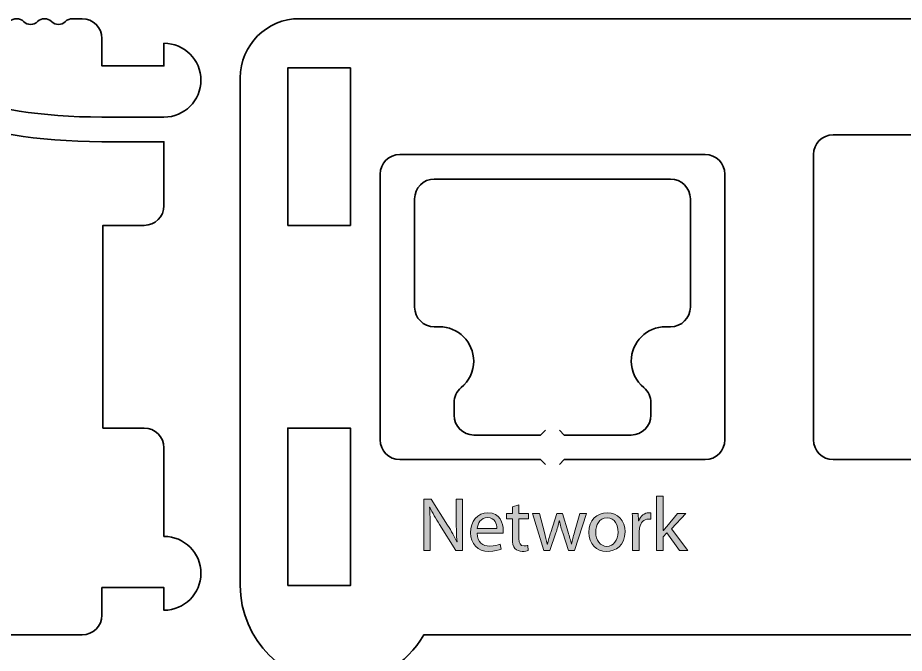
# Model space of a CAD drawing. Header units: inches. Extents: x 51 to 229, y 44 to 173.
# Drawn here: x 139.58 to 184.59, y 140.53 to 172.82 of the extents above; entities that cross this region are included whole.
import ezdxf

# ---------------------------------------------------------------- set-up
doc = ezdxf.new("R2010")
doc.units = ezdxf.units.IN
doc.header["$MEASUREMENT"] = 0
doc.layers.add('Artwork', color=7, linetype='Continuous')

# ---------------------------------------------------------------- blocks, each defined once
blk = doc.blocks.new('block 5')
at = {"layer": 'Artwork', "true_color": 0xed1c24}
h = blk.add_hatch(color=240, dxfattribs=at)
h.dxf.hatch_style = 2
edge = h.paths.add_edge_path()
edge.add_spline(control_points=[(160.202, 145.746), (160.202, 145.746), (160.202, 148.362), (160.202, 148.362), (160.202, 148.362), (160.57, 148.362), (160.57, 148.362), (160.57, 148.362), (161.409, 147.039), (161.409, 147.039), (161.603, 146.732), (161.754, 146.457), (161.878, 146.188), (161.878, 146.188), (161.886, 146.193), (161.886, 146.193), (161.855, 146.542), (161.847, 146.86), (161.847, 147.267), (161.847, 147.267), (161.847, 148.362), (161.847, 148.362), (161.847, 148.362), (162.166, 148.362), (162.166, 148.362), (162.166, 148.362), (162.166, 145.746), (162.166, 145.746), (162.166, 145.746), (161.824, 145.746), (161.824, 145.746), (161.824, 145.746), (160.993, 147.074), (160.993, 147.074), (160.811, 147.365), (160.637, 147.663), (160.505, 147.947), (160.505, 147.947), (160.493, 147.943), (160.493, 147.943), (160.512, 147.613), (160.52, 147.299), (160.52, 146.864), (160.52, 146.864), (160.52, 145.746), (160.52, 145.746), (160.52, 145.746), (160.202, 145.746), (160.202, 145.746)], knot_values=[0, 0, 0, 0, 1, 1, 1, 2, 2, 2, 3, 3, 3, 4, 4, 4, 5, 5, 5, 6, 6, 6, 7, 7, 7, 8, 8, 8, 9, 9, 9, 10, 10, 10, 11, 11, 11, 12, 12, 12, 13, 13, 13, 14, 14, 14, 15, 15, 15, 16, 16, 16, 16], degree=3, periodic=1)
h = blk.add_hatch(color=240, dxfattribs=at)
h.dxf.hatch_style = 2
edge = h.paths.add_edge_path()
edge.add_spline(control_points=[(172.359, 146.763), (172.359, 146.763), (172.366, 146.763), (172.366, 146.763), (172.413, 146.829), (172.479, 146.911), (172.533, 146.976), (172.533, 146.976), (173.084, 147.624), (173.084, 147.624), (173.084, 147.624), (173.496, 147.624), (173.496, 147.624), (173.496, 147.624), (172.77, 146.852), (172.77, 146.852), (172.77, 146.852), (173.597, 145.746), (173.597, 145.746), (173.597, 145.746), (173.182, 145.746), (173.182, 145.746), (173.182, 145.746), (172.533, 146.647), (172.533, 146.647), (172.533, 146.647), (172.359, 146.452), (172.359, 146.452), (172.359, 146.452), (172.359, 145.746), (172.359, 145.746), (172.359, 145.746), (172.021, 145.746), (172.021, 145.746), (172.021, 145.746), (172.021, 148.502), (172.021, 148.502), (172.021, 148.502), (172.359, 148.502), (172.359, 148.502), (172.359, 148.502), (172.359, 146.763), (172.359, 146.763)], knot_values=[0, 0, 0, 0, 1, 1, 1, 2, 2, 2, 3, 3, 3, 4, 4, 4, 5, 5, 5, 6, 6, 6, 7, 7, 7, 8, 8, 8, 9, 9, 9, 10, 10, 10, 11, 11, 11, 12, 12, 12, 13, 13, 13, 14, 14, 14, 14], degree=3, periodic=1)
h = blk.add_hatch(color=240, dxfattribs=at)
h.dxf.hatch_style = 2
edge = h.paths.add_edge_path()
edge.add_spline(control_points=[(162.903, 146.623), (162.911, 146.162), (163.206, 145.971), (163.548, 145.971), (163.792, 145.971), (163.94, 146.014), (164.068, 146.068), (164.068, 146.068), (164.126, 145.824), (164.126, 145.824), (164.006, 145.77), (163.8, 145.703), (163.501, 145.703), (162.923, 145.703), (162.578, 146.088), (162.578, 146.654), (162.578, 147.221), (162.911, 147.667), (163.458, 147.667), (164.072, 147.667), (164.235, 147.128), (164.235, 146.782), (164.235, 146.712), (164.227, 146.658), (164.223, 146.623), (164.223, 146.623), (162.903, 146.623), (162.903, 146.623)], knot_values=[0, 0, 0, 0, 1, 1, 1, 2, 2, 2, 3, 3, 3, 4, 4, 4, 5, 5, 5, 6, 6, 6, 7, 7, 7, 8, 8, 8, 9, 9, 9, 9], degree=3, periodic=1)
edge = h.paths.add_edge_path()
edge.add_spline(control_points=[(163.905, 146.868), (163.909, 147.085), (163.816, 147.423), (163.432, 147.423), (163.086, 147.423), (162.935, 147.105), (162.908, 146.868), (162.908, 146.868), (163.905, 146.868), (163.905, 146.868)], knot_values=[0, 0, 0, 0, 1, 1, 1, 2, 2, 2, 3, 3, 3, 3], degree=3, periodic=1)
h = blk.add_hatch(color=240, dxfattribs=at)
h.dxf.hatch_style = 2
edge = h.paths.add_edge_path()
edge.add_spline(control_points=[(165.03, 148.075), (165.03, 148.075), (165.03, 147.624), (165.03, 147.624), (165.03, 147.624), (165.519, 147.624), (165.519, 147.624), (165.519, 147.624), (165.519, 147.365), (165.519, 147.365), (165.519, 147.365), (165.03, 147.365), (165.03, 147.365), (165.03, 147.365), (165.03, 146.352), (165.03, 146.352), (165.03, 146.119), (165.096, 145.987), (165.286, 145.987), (165.379, 145.987), (165.433, 145.995), (165.484, 146.01), (165.484, 146.01), (165.5, 145.754), (165.5, 145.754), (165.433, 145.727), (165.329, 145.703), (165.197, 145.703), (165.038, 145.703), (164.909, 145.758), (164.828, 145.851), (164.731, 145.952), (164.696, 146.119), (164.696, 146.34), (164.696, 146.34), (164.696, 147.365), (164.696, 147.365), (164.696, 147.365), (164.405, 147.365), (164.405, 147.365), (164.405, 147.365), (164.405, 147.624), (164.405, 147.624), (164.405, 147.624), (164.696, 147.624), (164.696, 147.624), (164.696, 147.624), (164.696, 147.97), (164.696, 147.97), (164.696, 147.97), (165.03, 148.075), (165.03, 148.075)], knot_values=[0, 0, 0, 0, 1, 1, 1, 2, 2, 2, 3, 3, 3, 4, 4, 4, 5, 5, 5, 6, 6, 6, 7, 7, 7, 8, 8, 8, 9, 9, 9, 10, 10, 10, 11, 11, 11, 12, 12, 12, 13, 13, 13, 14, 14, 14, 15, 15, 15, 16, 16, 16, 17, 17, 17, 17], degree=3, periodic=1)
h = blk.add_hatch(color=240, dxfattribs=at)
h.dxf.hatch_style = 2
edge = h.paths.add_edge_path()
edge.add_spline(control_points=[(170.416, 146.701), (170.416, 146.006), (169.935, 145.703), (169.48, 145.703), (168.972, 145.703), (168.58, 146.076), (168.58, 146.67), (168.58, 147.299), (168.991, 147.667), (169.511, 147.667), (170.051, 147.667), (170.416, 147.275), (170.416, 146.701)], knot_values=[0, 0, 0, 0, 1, 1, 1, 2, 2, 2, 3, 3, 3, 4, 4, 4, 4], degree=3, periodic=1)
edge = h.paths.add_edge_path()
edge.add_spline(control_points=[(168.925, 146.681), (168.925, 146.27), (169.162, 145.96), (169.496, 145.96), (169.822, 145.96), (170.066, 146.266), (170.066, 146.689), (170.066, 147.008), (169.907, 147.411), (169.504, 147.411), (169.1, 147.411), (168.925, 147.039), (168.925, 146.681)], knot_values=[0, 0, 0, 0, 1, 1, 1, 2, 2, 2, 3, 3, 3, 4, 4, 4, 4], degree=3, periodic=1)
h = blk.add_hatch(color=240, dxfattribs=at)
h.dxf.hatch_style = 2
edge = h.paths.add_edge_path()
edge.add_spline(control_points=[(170.801, 147.039), (170.801, 147.26), (170.797, 147.45), (170.785, 147.624), (170.785, 147.624), (171.084, 147.624), (171.084, 147.624), (171.084, 147.624), (171.096, 147.256), (171.096, 147.256), (171.096, 147.256), (171.111, 147.256), (171.111, 147.256), (171.196, 147.508), (171.402, 147.667), (171.631, 147.667), (171.67, 147.667), (171.697, 147.663), (171.728, 147.655), (171.728, 147.655), (171.728, 147.334), (171.728, 147.334), (171.693, 147.341), (171.658, 147.345), (171.612, 147.345), (171.371, 147.345), (171.201, 147.163), (171.154, 146.906), (171.146, 146.86), (171.139, 146.806), (171.139, 146.747), (171.139, 146.747), (171.139, 145.746), (171.139, 145.746), (171.139, 145.746), (170.801, 145.746), (170.801, 145.746), (170.801, 145.746), (170.801, 147.039), (170.801, 147.039)], knot_values=[0, 0, 0, 0, 1, 1, 1, 2, 2, 2, 3, 3, 3, 4, 4, 4, 5, 5, 5, 6, 6, 6, 7, 7, 7, 8, 8, 8, 9, 9, 9, 10, 10, 10, 11, 11, 11, 12, 12, 12, 13, 13, 13, 13], degree=3, periodic=1)
h = blk.add_hatch(color=240, dxfattribs=at)
h.dxf.hatch_style = 2
edge = h.paths.add_edge_path()
edge.add_spline(control_points=[(166.075, 147.624), (166.075, 147.624), (166.323, 146.67), (166.323, 146.67), (166.377, 146.46), (166.428, 146.266), (166.463, 146.072), (166.463, 146.072), (166.474, 146.072), (166.474, 146.072), (166.517, 146.262), (166.579, 146.464), (166.641, 146.67), (166.641, 146.67), (166.948, 147.624), (166.948, 147.624), (166.948, 147.624), (167.235, 147.624), (167.235, 147.624), (167.235, 147.624), (167.526, 146.685), (167.526, 146.685), (167.596, 146.46), (167.65, 146.262), (167.693, 146.072), (167.693, 146.072), (167.704, 146.072), (167.704, 146.072), (167.735, 146.262), (167.786, 146.46), (167.848, 146.681), (167.848, 146.681), (168.116, 147.624), (168.116, 147.624), (168.116, 147.624), (168.454, 147.624), (168.454, 147.624), (168.454, 147.624), (167.848, 145.746), (167.848, 145.746), (167.848, 145.746), (167.538, 145.746), (167.538, 145.746), (167.538, 145.746), (167.25, 146.643), (167.25, 146.643), (167.185, 146.852), (167.13, 147.039), (167.084, 147.26), (167.084, 147.26), (167.076, 147.26), (167.076, 147.26), (167.029, 147.035), (166.971, 146.841), (166.905, 146.639), (166.905, 146.639), (166.602, 145.746), (166.602, 145.746), (166.602, 145.746), (166.292, 145.746), (166.292, 145.746), (166.292, 145.746), (165.725, 147.624), (165.725, 147.624), (165.725, 147.624), (166.075, 147.624), (166.075, 147.624)], knot_values=[0, 0, 0, 0, 1, 1, 1, 2, 2, 2, 3, 3, 3, 4, 4, 4, 5, 5, 5, 6, 6, 6, 7, 7, 7, 8, 8, 8, 9, 9, 9, 10, 10, 10, 11, 11, 11, 12, 12, 12, 13, 13, 13, 14, 14, 14, 15, 15, 15, 16, 16, 16, 17, 17, 17, 18, 18, 18, 19, 19, 19, 20, 20, 20, 21, 21, 21, 22, 22, 22, 22], degree=3, periodic=1)
at = {"layer": 'Artwork', "lineweight": 0}
for points, knots in [([(160.202, 145.746), (160.202, 145.746), (160.202, 148.362), (160.202, 148.362), (160.202, 148.362), (160.57, 148.362), (160.57, 148.362), (160.57, 148.362), (161.409, 147.039), (161.409, 147.039), (161.603, 146.732), (161.754, 146.457), (161.878, 146.188), (161.878, 146.188), (161.886, 146.193), (161.886, 146.193), (161.855, 146.542), (161.847, 146.86), (161.847, 147.267), (161.847, 147.267), (161.847, 148.362), (161.847, 148.362), (161.847, 148.362), (162.166, 148.362), (162.166, 148.362), (162.166, 148.362), (162.166, 145.746), (162.166, 145.746), (162.166, 145.746), (161.824, 145.746), (161.824, 145.746), (161.824, 145.746), (160.993, 147.074), (160.993, 147.074), (160.811, 147.365), (160.637, 147.663), (160.505, 147.947), (160.505, 147.947), (160.493, 147.943), (160.493, 147.943), (160.512, 147.613), (160.52, 147.299), (160.52, 146.864), (160.52, 146.864), (160.52, 145.746), (160.52, 145.746), (160.52, 145.746), (160.202, 145.746), (160.202, 145.746)], [0, 0, 0, 0, 1, 1, 1, 2, 2, 2, 3, 3, 3, 4, 4, 4, 5, 5, 5, 6, 6, 6, 7, 7, 7, 8, 8, 8, 9, 9, 9, 10, 10, 10, 11, 11, 11, 12, 12, 12, 13, 13, 13, 14, 14, 14, 15, 15, 15, 16, 16, 16, 16]), ([(172.359, 146.763), (172.359, 146.763), (172.366, 146.763), (172.366, 146.763), (172.413, 146.829), (172.479, 146.911), (172.533, 146.976), (172.533, 146.976), (173.084, 147.624), (173.084, 147.624), (173.084, 147.624), (173.496, 147.624), (173.496, 147.624), (173.496, 147.624), (172.77, 146.852), (172.77, 146.852), (172.77, 146.852), (173.597, 145.746), (173.597, 145.746), (173.597, 145.746), (173.182, 145.746), (173.182, 145.746), (173.182, 145.746), (172.533, 146.647), (172.533, 146.647), (172.533, 146.647), (172.359, 146.452), (172.359, 146.452), (172.359, 146.452), (172.359, 145.746), (172.359, 145.746), (172.359, 145.746), (172.021, 145.746), (172.021, 145.746), (172.021, 145.746), (172.021, 148.502), (172.021, 148.502), (172.021, 148.502), (172.359, 148.502), (172.359, 148.502), (172.359, 148.502), (172.359, 146.763), (172.359, 146.763)], [0, 0, 0, 0, 1, 1, 1, 2, 2, 2, 3, 3, 3, 4, 4, 4, 5, 5, 5, 6, 6, 6, 7, 7, 7, 8, 8, 8, 9, 9, 9, 10, 10, 10, 11, 11, 11, 12, 12, 12, 13, 13, 13, 14, 14, 14, 14]), ([(162.903, 146.623), (162.911, 146.162), (163.206, 145.971), (163.548, 145.971), (163.792, 145.971), (163.94, 146.014), (164.068, 146.068), (164.068, 146.068), (164.126, 145.824), (164.126, 145.824), (164.006, 145.77), (163.8, 145.703), (163.501, 145.703), (162.923, 145.703), (162.578, 146.088), (162.578, 146.654), (162.578, 147.221), (162.911, 147.667), (163.458, 147.667), (164.072, 147.667), (164.235, 147.128), (164.235, 146.782), (164.235, 146.712), (164.227, 146.658), (164.223, 146.623), (164.223, 146.623), (162.903, 146.623), (162.903, 146.623)], [0, 0, 0, 0, 1, 1, 1, 2, 2, 2, 3, 3, 3, 4, 4, 4, 5, 5, 5, 6, 6, 6, 7, 7, 7, 8, 8, 8, 9, 9, 9, 9]), ([(165.03, 148.075), (165.03, 148.075), (165.03, 147.624), (165.03, 147.624), (165.03, 147.624), (165.519, 147.624), (165.519, 147.624), (165.519, 147.624), (165.519, 147.365), (165.519, 147.365), (165.519, 147.365), (165.03, 147.365), (165.03, 147.365), (165.03, 147.365), (165.03, 146.352), (165.03, 146.352), (165.03, 146.119), (165.096, 145.987), (165.286, 145.987), (165.379, 145.987), (165.433, 145.995), (165.484, 146.01), (165.484, 146.01), (165.5, 145.754), (165.5, 145.754), (165.433, 145.727), (165.329, 145.703), (165.197, 145.703), (165.038, 145.703), (164.909, 145.758), (164.828, 145.851), (164.731, 145.952), (164.696, 146.119), (164.696, 146.34), (164.696, 146.34), (164.696, 147.365), (164.696, 147.365), (164.696, 147.365), (164.405, 147.365), (164.405, 147.365), (164.405, 147.365), (164.405, 147.624), (164.405, 147.624), (164.405, 147.624), (164.696, 147.624), (164.696, 147.624), (164.696, 147.624), (164.696, 147.97), (164.696, 147.97), (164.696, 147.97), (165.03, 148.075), (165.03, 148.075)], [0, 0, 0, 0, 1, 1, 1, 2, 2, 2, 3, 3, 3, 4, 4, 4, 5, 5, 5, 6, 6, 6, 7, 7, 7, 8, 8, 8, 9, 9, 9, 10, 10, 10, 11, 11, 11, 12, 12, 12, 13, 13, 13, 14, 14, 14, 15, 15, 15, 16, 16, 16, 17, 17, 17, 17]), ([(170.416, 146.701), (170.416, 146.006), (169.935, 145.703), (169.48, 145.703), (168.972, 145.703), (168.58, 146.076), (168.58, 146.67), (168.58, 147.299), (168.991, 147.667), (169.511, 147.667), (170.051, 147.667), (170.416, 147.275), (170.416, 146.701)], [0, 0, 0, 0, 1, 1, 1, 2, 2, 2, 3, 3, 3, 4, 4, 4, 4]), ([(170.801, 147.039), (170.801, 147.26), (170.797, 147.45), (170.785, 147.624), (170.785, 147.624), (171.084, 147.624), (171.084, 147.624), (171.084, 147.624), (171.096, 147.256), (171.096, 147.256), (171.096, 147.256), (171.111, 147.256), (171.111, 147.256), (171.196, 147.508), (171.402, 147.667), (171.631, 147.667), (171.67, 147.667), (171.697, 147.663), (171.728, 147.655), (171.728, 147.655), (171.728, 147.334), (171.728, 147.334), (171.693, 147.341), (171.658, 147.345), (171.612, 147.345), (171.371, 147.345), (171.201, 147.163), (171.154, 146.906), (171.146, 146.86), (171.139, 146.806), (171.139, 146.747), (171.139, 146.747), (171.139, 145.746), (171.139, 145.746), (171.139, 145.746), (170.801, 145.746), (170.801, 145.746), (170.801, 145.746), (170.801, 147.039), (170.801, 147.039)], [0, 0, 0, 0, 1, 1, 1, 2, 2, 2, 3, 3, 3, 4, 4, 4, 5, 5, 5, 6, 6, 6, 7, 7, 7, 8, 8, 8, 9, 9, 9, 10, 10, 10, 11, 11, 11, 12, 12, 12, 13, 13, 13, 13]), ([(163.905, 146.868), (163.909, 147.085), (163.816, 147.423), (163.432, 147.423), (163.086, 147.423), (162.935, 147.105), (162.908, 146.868), (162.908, 146.868), (163.905, 146.868), (163.905, 146.868)], [0, 0, 0, 0, 1, 1, 1, 2, 2, 2, 3, 3, 3, 3]), ([(166.075, 147.624), (166.075, 147.624), (166.323, 146.67), (166.323, 146.67), (166.377, 146.46), (166.428, 146.266), (166.463, 146.072), (166.463, 146.072), (166.474, 146.072), (166.474, 146.072), (166.517, 146.262), (166.579, 146.464), (166.641, 146.67), (166.641, 146.67), (166.948, 147.624), (166.948, 147.624), (166.948, 147.624), (167.235, 147.624), (167.235, 147.624), (167.235, 147.624), (167.526, 146.685), (167.526, 146.685), (167.596, 146.46), (167.65, 146.262), (167.693, 146.072), (167.693, 146.072), (167.704, 146.072), (167.704, 146.072), (167.735, 146.262), (167.786, 146.46), (167.848, 146.681), (167.848, 146.681), (168.116, 147.624), (168.116, 147.624), (168.116, 147.624), (168.454, 147.624), (168.454, 147.624), (168.454, 147.624), (167.848, 145.746), (167.848, 145.746), (167.848, 145.746), (167.538, 145.746), (167.538, 145.746), (167.538, 145.746), (167.25, 146.643), (167.25, 146.643), (167.185, 146.852), (167.13, 147.039), (167.084, 147.26), (167.084, 147.26), (167.076, 147.26), (167.076, 147.26), (167.029, 147.035), (166.971, 146.841), (166.905, 146.639), (166.905, 146.639), (166.602, 145.746), (166.602, 145.746), (166.602, 145.746), (166.292, 145.746), (166.292, 145.746), (166.292, 145.746), (165.725, 147.624), (165.725, 147.624), (165.725, 147.624), (166.075, 147.624), (166.075, 147.624)], [0, 0, 0, 0, 1, 1, 1, 2, 2, 2, 3, 3, 3, 4, 4, 4, 5, 5, 5, 6, 6, 6, 7, 7, 7, 8, 8, 8, 9, 9, 9, 10, 10, 10, 11, 11, 11, 12, 12, 12, 13, 13, 13, 14, 14, 14, 15, 15, 15, 16, 16, 16, 17, 17, 17, 18, 18, 18, 19, 19, 19, 20, 20, 20, 21, 21, 21, 22, 22, 22, 22]), ([(168.925, 146.681), (168.925, 146.27), (169.162, 145.96), (169.496, 145.96), (169.822, 145.96), (170.066, 146.266), (170.066, 146.689), (170.066, 147.008), (169.907, 147.411), (169.504, 147.411), (169.1, 147.411), (168.925, 147.039), (168.925, 146.681)], [0, 0, 0, 0, 1, 1, 1, 2, 2, 2, 3, 3, 3, 4, 4, 4, 4])]:
    blk.add_open_spline(points, degree=3, knots=knots, dxfattribs=at)

msp = doc.modelspace()

# ---------------------------------------------------------------- linework, layer by layer
at = {"layer": 'Artwork', "color": 179, "lineweight": 35, "true_color": 0x231f20}
for points in [[(153.292, 162.267), (153.292, 170.267), (156.471, 170.267), (156.471, 162.267), (153.292, 162.267)], [(153.292, 143.967), (153.292, 151.968), (156.471, 151.968), (156.471, 143.967), (153.292, 143.967)]]:
    msp.add_lwpolyline(points, dxfattribs=at)
for points, knots in [([(53.158, 150.967), (53.158, 151.519), (53.605, 151.967), (54.157, 151.967), (54.157, 151.967), (56.108, 151.967), (56.108, 151.967), (56.108, 151.967), (56.108, 162.266), (56.108, 162.266), (56.108, 162.266), (54.157, 162.266), (54.157, 162.266), (53.605, 162.266), (53.158, 162.714), (53.158, 163.267), (53.158, 163.267), (53.158, 166.517), (53.158, 166.517), (53.158, 166.517), (56.158, 166.517), (56.158, 166.517), (59.523, 166.517), (62.231, 167.048), (63.882, 167.683), (65.497, 168.305), (68.023, 168.767), (71.158, 168.767), (71.503, 168.767), (71.783, 169.046), (71.783, 169.392), (71.783, 169.392), (71.783, 169.392), (71.783, 169.392), (71.783, 169.737), (71.503, 170.016), (71.158, 170.016), (67.792, 170.016), (65.084, 169.485), (63.433, 168.85), (61.817, 168.228), (59.291, 167.767), (56.158, 167.767), (56.158, 167.767), (53.158, 167.767), (53.158, 167.767), (52.122, 167.767), (51.282, 168.606), (51.282, 169.642), (51.282, 170.677), (52.122, 171.516), (53.158, 171.516), (53.158, 171.516), (53.158, 170.367), (53.158, 170.367), (53.158, 170.367), (56.158, 170.367), (56.158, 170.367), (56.158, 170.367), (56.158, 171.767), (56.158, 171.767), (56.158, 172.319), (56.605, 172.766), (57.157, 172.766), (57.157, 172.766), (57.658, 172.766), (57.658, 172.766), (57.785, 172.766), (57.913, 172.717), (58.011, 172.62), (58.206, 172.425), (58.522, 172.425), (58.718, 172.62), (58.913, 172.815), (59.23, 172.815), (59.425, 172.62), (59.62, 172.425), (59.937, 172.425), (60.132, 172.62), (60.327, 172.815), (60.644, 172.815), (60.839, 172.62), (61.035, 172.425), (61.351, 172.425), (61.546, 172.62), (61.741, 172.815), (62.058, 172.815), (62.253, 172.62), (62.448, 172.425), (62.765, 172.425), (62.96, 172.62), (63.057, 172.717), (63.186, 172.766), (63.314, 172.766), (63.314, 172.766), (136.701, 172.766), (136.701, 172.766), (136.829, 172.766), (136.957, 172.717), (137.054, 172.62), (137.25, 172.425), (137.566, 172.425), (137.761, 172.62), (137.957, 172.815), (138.273, 172.815), (138.469, 172.62), (138.664, 172.425), (138.98, 172.425), (139.176, 172.62), (139.371, 172.815), (139.688, 172.815), (139.883, 172.62), (140.078, 172.425), (140.395, 172.425), (140.59, 172.62), (140.785, 172.815), (141.102, 172.815), (141.297, 172.62), (141.492, 172.425), (141.809, 172.425), (142.004, 172.62), (142.102, 172.717), (142.23, 172.766), (142.357, 172.766), (142.357, 172.766), (142.857, 172.766), (142.857, 172.766), (143.41, 172.766), (143.857, 172.319), (143.857, 171.767), (143.857, 171.767), (143.857, 170.367), (143.857, 170.367), (143.857, 170.367), (147.007, 170.367), (147.007, 170.367), (147.007, 170.367), (147.007, 171.516), (147.007, 171.516), (148.043, 171.516), (148.882, 170.677), (148.882, 169.642), (148.882, 168.606), (148.043, 167.767), (147.007, 167.767), (147.007, 167.767), (143.857, 167.767), (143.857, 167.767), (140.724, 167.767), (138.197, 168.228), (136.582, 168.85), (134.931, 169.485), (132.224, 170.016), (128.858, 170.016), (128.513, 170.016), (128.233, 169.737), (128.233, 169.392), (128.233, 169.392), (128.233, 169.392), (128.233, 169.392), (128.233, 169.046), (128.513, 168.767), (128.858, 168.767), (131.991, 168.767), (134.517, 168.305), (136.133, 167.683), (137.784, 167.048), (140.491, 166.517), (143.857, 166.517), (143.857, 166.517), (147.007, 166.517), (147.007, 166.517), (147.007, 166.517), (147.007, 163.267), (147.007, 163.267), (147.007, 162.714), (146.56, 162.266), (146.007, 162.266), (146.007, 162.266), (143.907, 162.266), (143.907, 162.266), (143.907, 162.266), (143.907, 151.967), (143.907, 151.967), (143.907, 151.967), (146.007, 151.967), (146.007, 151.967), (146.56, 151.967), (147.007, 151.519), (147.007, 150.967), (147.007, 150.967), (147.007, 146.467), (147.007, 146.467), (148.043, 146.467), (148.882, 145.627), (148.882, 144.592), (148.882, 143.556), (148.043, 142.717), (147.007, 142.717), (147.007, 142.717), (147.007, 143.867), (147.007, 143.867), (147.007, 143.867), (143.857, 143.867), (143.857, 143.867), (143.857, 143.867), (143.857, 142.467), (143.857, 142.467), (143.857, 141.915), (143.41, 141.467), (142.857, 141.467), (142.857, 141.467), (57.157, 141.467), (57.157, 141.467), (56.605, 141.467), (56.158, 141.915), (56.158, 142.467), (56.158, 142.467), (56.158, 143.867), (56.158, 143.867), (56.158, 143.867), (53.158, 143.867), (53.158, 143.867), (53.158, 143.867), (53.158, 142.717), (53.158, 142.717), (52.122, 142.717), (51.282, 143.556), (51.282, 144.592), (51.282, 145.627), (52.122, 146.467), (53.158, 146.467), (53.158, 146.467), (53.158, 150.967), (53.158, 150.967)], [0, 0, 0, 0, 1, 1, 1, 2, 2, 2, 3, 3, 3, 4, 4, 4, 5, 5, 5, 6, 6, 6, 7, 7, 7, 8, 8, 8, 9, 9, 9, 10, 10, 10, 11, 11, 11, 12, 12, 12, 13, 13, 13, 14, 14, 14, 15, 15, 15, 16, 16, 16, 17, 17, 17, 18, 18, 18, 19, 19, 19, 20, 20, 20, 21, 21, 21, 22, 22, 22, 23, 23, 23, 24, 24, 24, 25, 25, 25, 26, 26, 26, 27, 27, 27, 28, 28, 28, 29, 29, 29, 30, 30, 30, 31, 31, 31, 32, 32, 32, 33, 33, 33, 34, 34, 34, 35, 35, 35, 36, 36, 36, 37, 37, 37, 38, 38, 38, 39, 39, 39, 40, 40, 40, 41, 41, 41, 42, 42, 42, 43, 43, 43, 44, 44, 44, 45, 45, 45, 46, 46, 46, 47, 47, 47, 48, 48, 48, 49, 49, 49, 50, 50, 50, 51, 51, 51, 52, 52, 52, 53, 53, 53, 54, 54, 54, 55, 55, 55, 56, 56, 56, 57, 57, 57, 58, 58, 58, 59, 59, 59, 60, 60, 60, 61, 61, 61, 62, 62, 62, 63, 63, 63, 64, 64, 64, 65, 65, 65, 66, 66, 66, 67, 67, 67, 68, 68, 68, 69, 69, 69, 70, 70, 70, 71, 71, 71, 72, 72, 72, 73, 73, 73, 74, 74, 74, 75, 75, 75, 76, 76, 76, 77, 77, 77, 78, 78, 78, 78]), ([(150.882, 169.767), (150.882, 171.424), (152.225, 172.767), (153.882, 172.767), (153.882, 172.767), (215.282, 172.767), (215.282, 172.767), (216.939, 172.767), (218.282, 171.424), (218.282, 169.767), (218.282, 169.767), (218.282, 143.967), (218.282, 143.967), (218.282, 141.206), (216.044, 138.968), (213.282, 138.968), (211.432, 138.968), (209.821, 139.974), (208.956, 141.467), (208.956, 141.467), (160.208, 141.467), (160.208, 141.467), (159.343, 139.974), (157.732, 138.968), (155.882, 138.968), (153.12, 138.968), (150.882, 141.206), (150.882, 143.967), (150.882, 143.967), (150.882, 169.767), (150.882, 169.767)], [0, 0, 0, 0, 1, 1, 1, 2, 2, 2, 3, 3, 3, 4, 4, 4, 5, 5, 5, 6, 6, 6, 7, 7, 7, 8, 8, 8, 9, 9, 9, 10, 10, 10, 10]), ([(179.982, 165.867), (179.982, 166.419), (180.43, 166.867), (180.983, 166.867), (180.983, 166.867), (194.482, 166.867), (194.482, 166.867), (195.035, 166.867), (195.482, 166.419), (195.482, 165.867), (195.482, 165.867), (195.482, 151.367), (195.482, 151.367), (195.482, 150.815), (195.035, 150.367), (194.482, 150.367), (194.482, 150.367), (180.983, 150.367), (180.983, 150.367), (180.43, 150.367), (179.982, 150.815), (179.982, 151.367), (179.982, 151.367), (179.982, 165.867), (179.982, 165.867)], [0, 0, 0, 0, 1, 1, 1, 2, 2, 2, 3, 3, 3, 4, 4, 4, 5, 5, 5, 6, 6, 6, 7, 7, 7, 8, 8, 8, 8]), ([(167.082, 150.117), (167.082, 150.117), (167.332, 150.367), (167.332, 150.367), (167.332, 150.367), (174.482, 150.367), (174.482, 150.367), (175.035, 150.367), (175.482, 150.815), (175.482, 151.367), (175.482, 151.367), (175.482, 164.867), (175.482, 164.867), (175.482, 165.419), (175.035, 165.867), (174.482, 165.867), (174.482, 165.867), (158.982, 165.867), (158.982, 165.867), (158.43, 165.867), (157.982, 165.419), (157.982, 164.867), (157.982, 164.867), (157.982, 151.367), (157.982, 151.367), (157.982, 150.815), (158.43, 150.367), (158.982, 150.367), (158.982, 150.367), (166.132, 150.367), (166.132, 150.367), (166.132, 150.367), (166.383, 150.117), (166.383, 150.117)], [0, 0, 0, 0, 1, 1, 1, 2, 2, 2, 3, 3, 3, 4, 4, 4, 5, 5, 5, 6, 6, 6, 7, 7, 7, 8, 8, 8, 9, 9, 9, 10, 10, 10, 11, 11, 11, 11]), ([(166.383, 151.867), (166.383, 151.867), (166.132, 151.617), (166.132, 151.617), (166.132, 151.617), (162.732, 151.617), (162.732, 151.617), (162.18, 151.617), (161.732, 152.065), (161.732, 152.617), (161.732, 152.617), (161.732, 153.254), (161.732, 153.254), (161.732, 153.551), (161.865, 153.833), (162.093, 154.023), (162.493, 154.355), (162.732, 154.857), (162.732, 155.367), (162.732, 156.332), (161.947, 157.117), (160.982, 157.117), (160.982, 157.117), (160.732, 157.117), (160.732, 157.117), (160.18, 157.117), (159.732, 157.565), (159.732, 158.117), (159.732, 158.117), (159.732, 163.617), (159.732, 163.617), (159.732, 164.169), (160.18, 164.617), (160.732, 164.617), (160.732, 164.617), (172.732, 164.617), (172.732, 164.617), (173.285, 164.617), (173.732, 164.169), (173.732, 163.617), (173.732, 163.617), (173.732, 158.117), (173.732, 158.117), (173.732, 157.565), (173.285, 157.117), (172.732, 157.117), (172.732, 157.117), (172.482, 157.117), (172.482, 157.117), (171.517, 157.117), (170.732, 156.332), (170.732, 155.367), (170.732, 154.857), (170.971, 154.355), (171.37, 154.023), (171.6, 153.833), (171.732, 153.551), (171.732, 153.254), (171.732, 153.254), (171.732, 152.617), (171.732, 152.617), (171.732, 152.065), (171.284, 151.617), (170.732, 151.617), (170.732, 151.617), (167.332, 151.617), (167.332, 151.617), (167.332, 151.617), (167.082, 151.867), (167.082, 151.867)], [0, 0, 0, 0, 1, 1, 1, 2, 2, 2, 3, 3, 3, 4, 4, 4, 5, 5, 5, 6, 6, 6, 7, 7, 7, 8, 8, 8, 9, 9, 9, 10, 10, 10, 11, 11, 11, 12, 12, 12, 13, 13, 13, 14, 14, 14, 15, 15, 15, 16, 16, 16, 17, 17, 17, 18, 18, 18, 19, 19, 19, 20, 20, 20, 21, 21, 21, 22, 22, 22, 23, 23, 23, 23])]:
    msp.add_open_spline(points, degree=3, knots=knots, dxfattribs=at)

# ---------------------------------------------------------------- block references
at = {"layer": 'Artwork'}
msp.add_blockref('block 5', (0, 0), dxfattribs=at)

doc.saveas('drawing.dxf')
